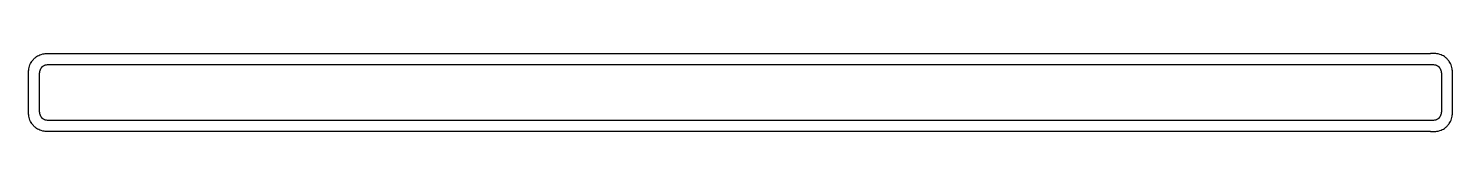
# Model space of a CAD drawing. Header units: millimetres. Extents: x -138 to 138, y -8 to 8.
import ezdxf

# ---------------------------------------------------------------- set-up
doc = ezdxf.new("R2010")
doc.units = ezdxf.units.MM
doc.header["$MEASUREMENT"] = 0
doc.layers.add('图层0000', color=7, linetype='Continuous', lineweight=25)

msp = doc.modelspace()

# ---------------------------------------------------------------- linework, layer by layer
at = {"layer": '图层0000', "color": 7, "linetype": 'Continuous', "lineweight": 25, "extrusion": (0, 0, -1)}
for p, q in [((-133.9, 7.6), (133.9, 7.6)), ((-138.15, -3.35), (-138.15, 3.35)), ((-136, -3.15), (-136, 3.15)), ((-133.7, 5.45), (133.7, 5.45)), ((136, 3.15), (136, -3.15)), ((138.15, -3.35), (138.15, 3.35)), ((133.7, -5.45), (-133.7, -5.45)), ((133.9, -7.6), (-133.9, -7.6))]:
    msp.add_line(p, q, dxfattribs=at)
at = {"layer": '图层0000', "color": 7, "linetype": 'Continuous', "lineweight": 25}
for points, knots in [([(-138.15, 3.35), (-138.15, 3.4), (-138.15, 3.56), (-138.15, 3.94), (-138.11, 4.48), (-137.98, 5.08), (-137.77, 5.61), (-137.49, 6.09), (-137.1, 6.55), (-136.64, 6.94), (-136.16, 7.22), (-135.63, 7.43), (-135.03, 7.56), (-134.49, 7.6), (-134.11, 7.6), (-133.95, 7.6), (-133.9, 7.6)], [0, 0, 0, 0, 0.037865, 0.115288, 0.226399, 0.302128, 0.364794, 0.42035, 0.5, 0.57965, 0.635206, 0.697872, 0.773601, 0.884712, 0.962135, 1, 1, 1, 1]), ([(138.15, 3.35), (138.15, 3.4), (138.15, 3.56), (138.15, 3.94), (138.11, 4.48), (137.98, 5.08), (137.77, 5.61), (137.49, 6.09), (137.1, 6.55), (136.64, 6.94), (136.16, 7.22), (135.63, 7.43), (135.03, 7.56), (134.49, 7.6), (134.11, 7.6), (133.95, 7.6), (133.9, 7.6)], [0, 0, 0, 0, 0.037865, 0.115288, 0.226399, 0.302128, 0.364794, 0.42035, 0.5, 0.57965, 0.635206, 0.697872, 0.773601, 0.884712, 0.962135, 1, 1, 1, 1]), ([(-136, 3.15), (-136, 3.19), (-136, 3.32), (-136, 3.58), (-135.98, 3.93), (-135.91, 4.31), (-135.76, 4.67), (-135.52, 4.97), (-135.22, 5.21), (-134.86, 5.36), (-134.48, 5.43), (-134.13, 5.45), (-133.87, 5.45), (-133.74, 5.45), (-133.7, 5.45)], [0, 0, 0, 0, 0.031721, 0.095736, 0.193188, 0.293281, 0.395933, 0.5, 0.604067, 0.706719, 0.806812, 0.904264, 0.968279, 1, 1, 1, 1]), ([(133.7, 5.45), (133.74, 5.45), (133.87, 5.45), (134.13, 5.45), (134.48, 5.43), (134.86, 5.36), (135.22, 5.21), (135.52, 4.97), (135.76, 4.67), (135.91, 4.31), (135.98, 3.93), (136, 3.58), (136, 3.32), (136, 3.19), (136, 3.15)], [0, 0, 0, 0, 0.031721, 0.095736, 0.193188, 0.293281, 0.395933, 0.5, 0.604067, 0.706719, 0.806812, 0.904264, 0.968279, 1, 1, 1, 1]), ([(-133.9, -7.6), (-133.95, -7.6), (-134.11, -7.6), (-134.49, -7.6), (-135.03, -7.56), (-135.63, -7.43), (-136.16, -7.22), (-136.64, -6.94), (-137.1, -6.55), (-137.49, -6.09), (-137.77, -5.61), (-137.98, -5.08), (-138.11, -4.48), (-138.15, -3.94), (-138.15, -3.56), (-138.15, -3.4), (-138.15, -3.35)], [0, 0, 0, 0, 0.037865, 0.115288, 0.226399, 0.302128, 0.364794, 0.42035, 0.5, 0.57965, 0.635206, 0.697872, 0.773601, 0.884712, 0.962135, 1, 1, 1, 1]), ([(-133.7, -5.45), (-133.74, -5.45), (-133.87, -5.45), (-134.13, -5.45), (-134.48, -5.43), (-134.86, -5.36), (-135.22, -5.21), (-135.52, -4.97), (-135.76, -4.67), (-135.91, -4.31), (-135.98, -3.93), (-136, -3.58), (-136, -3.32), (-136, -3.19), (-136, -3.15)], [0, 0, 0, 0, 0.031721, 0.095736, 0.193188, 0.293281, 0.395933, 0.5, 0.604067, 0.706719, 0.806812, 0.904264, 0.968279, 1, 1, 1, 1]), ([(136, -3.15), (136, -3.19), (136, -3.32), (136, -3.58), (135.98, -3.93), (135.91, -4.31), (135.76, -4.67), (135.52, -4.97), (135.22, -5.21), (134.86, -5.36), (134.48, -5.43), (134.13, -5.45), (133.87, -5.45), (133.74, -5.45), (133.7, -5.45)], [0, 0, 0, 0, 0.031721, 0.095736, 0.193188, 0.293281, 0.395933, 0.5, 0.604067, 0.706719, 0.806812, 0.904264, 0.968279, 1, 1, 1, 1]), ([(133.9, -7.6), (133.95, -7.6), (134.11, -7.6), (134.49, -7.6), (135.03, -7.56), (135.63, -7.43), (136.16, -7.22), (136.64, -6.94), (137.1, -6.55), (137.49, -6.09), (137.77, -5.61), (137.98, -5.08), (138.11, -4.48), (138.15, -3.94), (138.15, -3.56), (138.15, -3.4), (138.15, -3.35)], [0, 0, 0, 0, 0.037865, 0.115288, 0.226399, 0.302128, 0.364794, 0.42035, 0.5, 0.57965, 0.635206, 0.697872, 0.773601, 0.884712, 0.962135, 1, 1, 1, 1])]:
    msp.add_open_spline(points, degree=3, knots=knots, dxfattribs=at)

doc.saveas('drawing.dxf')
